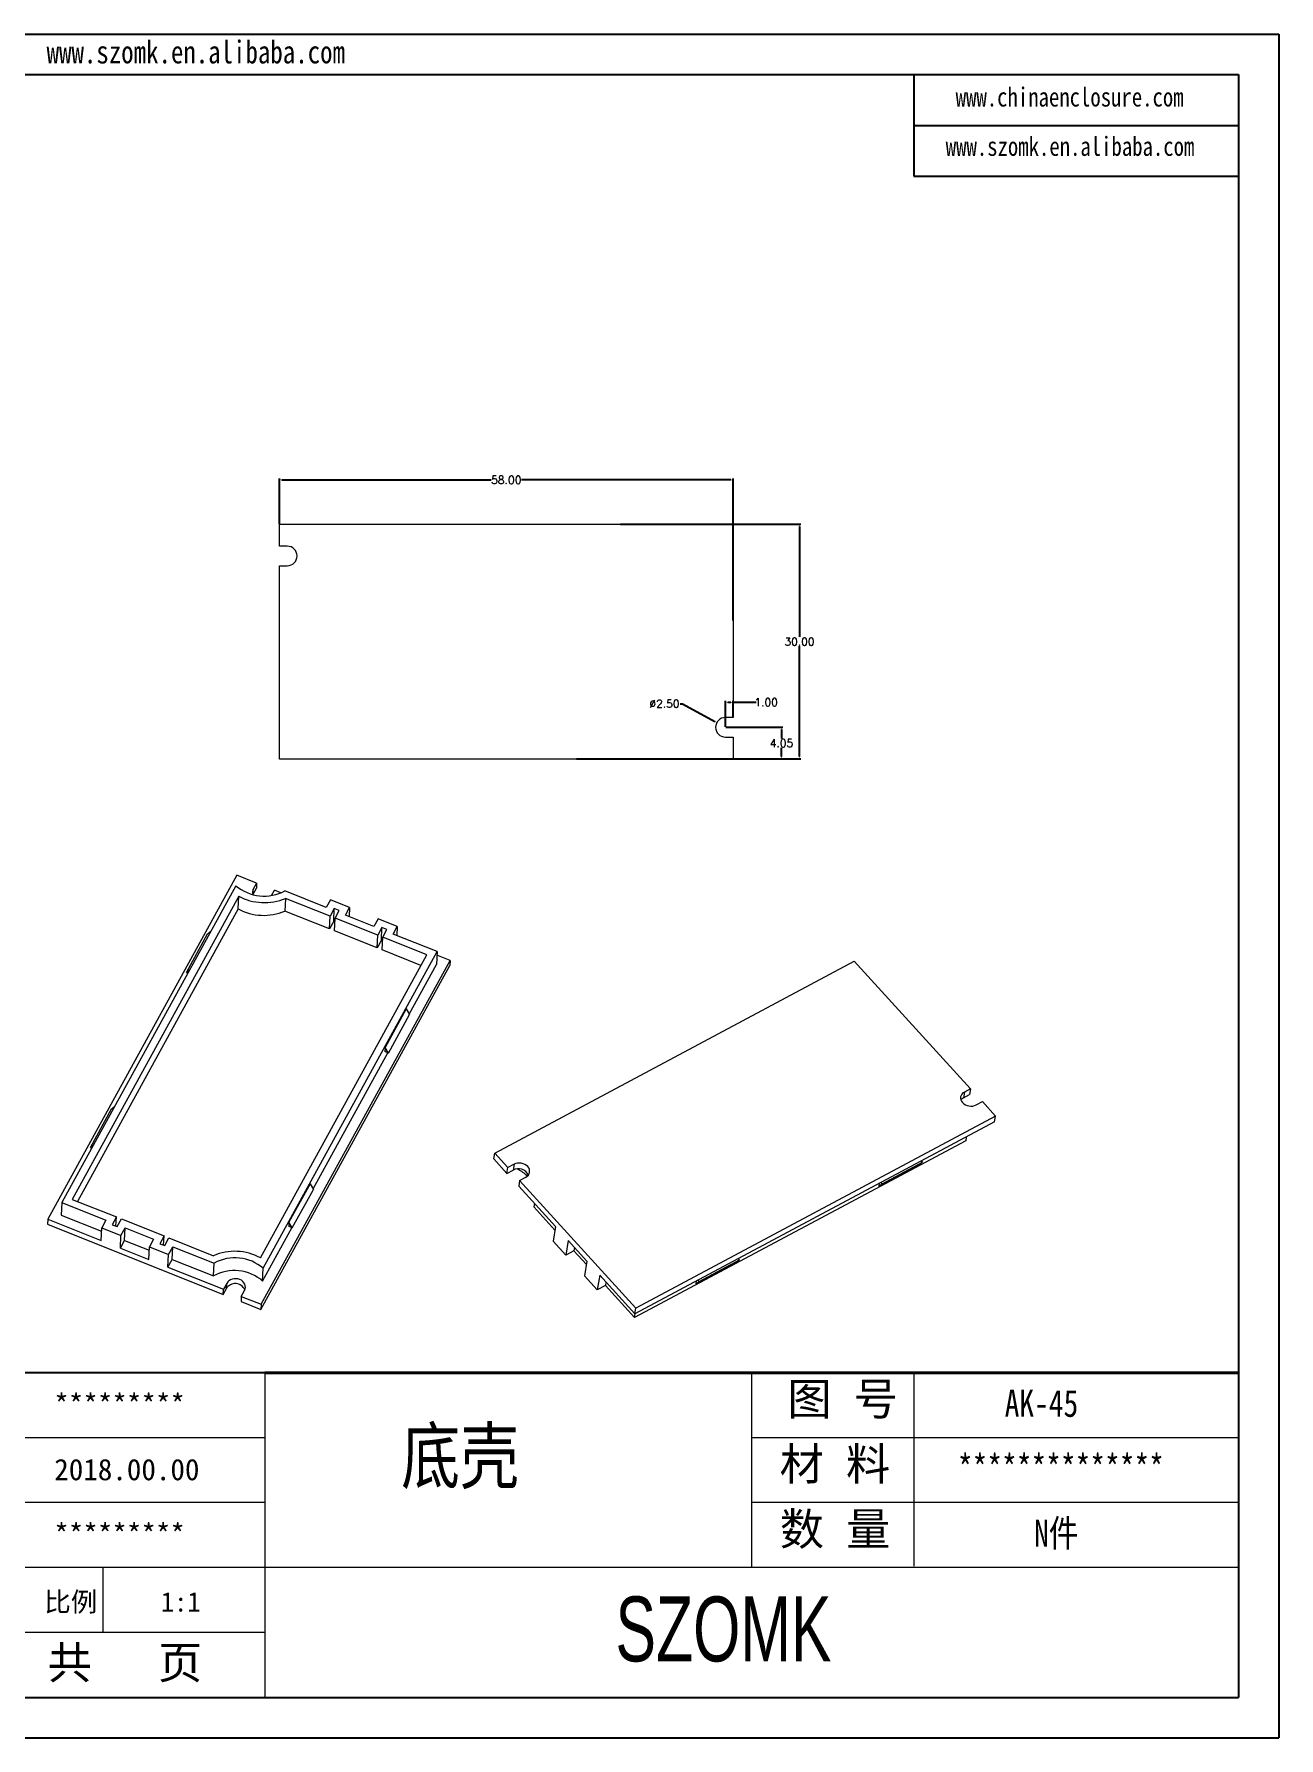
# Model space of a CAD drawing. Header units: inches. Extents: x 1696 to 2418, y 390 to 607.
# Drawn here: x 1844.9 to 2004, y 389.6 to 607.3 of the extents above; entities that cross this region are included whole.
import ezdxf

# ---------------------------------------------------------------- set-up
doc = ezdxf.new("R2010")
doc.units = ezdxf.units.IN
doc.header["$LTSCALE"] = 15
doc.layers.add('文字', color=81, linetype='Continuous')
doc.layers.add('粗实线', color=7, linetype='Continuous', lineweight=30)
doc.layers.add('细实线', color=3, linetype='Continuous', lineweight=9)
doc.styles.get("Standard").update_dxf_attribs({"font": 'txt', "bigfont": 'gbcbig.shx'})
doc.styles.add('宋体', font='', dxfattribs={"width": 0.8, "height": 3.5})
doc.styles.add('长仿宋', font='', dxfattribs={"width": 0.7, "height": 4})
doc.styles.get('宋体').set_extended_font_data('SimSun')
doc.styles.get('长仿宋').set_extended_font_data('SimSun')
doc.dimstyles.new('1.5', dxfattribs={"dimtxt": 1, "dimasz": 0.3, "dimexe": 0.18, "dimexo": 0.0625, "dimgap": 0.09, "dimtad": 0, "dimtih": 1, "dimtoh": 1, "dimzin": 0, "dimdsep": 46, "dimtxsty": 'Standard', "dimcen": 0, "dimadec": 0, "dimazin": 2, "dimtfac": 1, "dimtofl": 0, "dimtmove": 0, "dimatfit": 3, "dimfxl": 1, "dimtolj": 1, "dimtzin": 0, "dimarcsym": 0})

# ---------------------------------------------------------------- blocks, each defined once
blk = doc.blocks.new('*D481')
at = {"color": 0, "lineweight": -2}
for p, q in [((1876.24, 544.77), (1876.24, 550.55)), ((1876.54, 550.37), (1903.32, 550.37)), ((1933.94, 550.37), (1907.17, 550.37)), ((1934.24, 532.42), (1934.24, 550.55))]:
    blk.add_line(p, q, dxfattribs=at)
at = {"color": 0}
for points in [[(1876.54, 550.42), (1876.54, 550.32), (1876.24, 550.37)], [(1933.94, 550.42), (1933.94, 550.32), (1934.24, 550.37)]]:
    blk.add_solid(points, dxfattribs=at)
at = {"layer": 'Defpoints', "color": 0}
for p in [(1934.24, 550.37), (1876.24, 544.71), (1934.24, 532.36)]:
    blk.add_point(p, dxfattribs=at)
at = {"color": 0, "insert": (1905.24, 550.37), "char_height": 1, "attachment_point": 5}
blk.add_mtext('\\A1;58.00', dxfattribs=at)
blk = doc.blocks.new('*D482')
at = {"color": 0, "lineweight": -2}
for p, q in [((1919.82, 544.71), (1942.9, 544.71)), ((1942.72, 544.41), (1942.72, 530.3)), ((1942.72, 515.01), (1942.72, 529.12)), ((1919.82, 514.71), (1942.9, 514.71))]:
    blk.add_line(p, q, dxfattribs=at)
at = {"color": 0}
for points in [[(1942.67, 544.41), (1942.77, 544.41), (1942.72, 544.71)], [(1942.67, 515.01), (1942.77, 515.01), (1942.72, 514.71)]]:
    blk.add_solid(points, dxfattribs=at)
at = {"layer": 'Defpoints', "color": 0}
for p in [(1919.76, 544.71), (1919.76, 514.71), (1942.72, 514.71)]:
    blk.add_point(p, dxfattribs=at)
at = {"color": 0, "insert": (1942.72, 529.71), "char_height": 1, "attachment_point": 5}
blk.add_mtext('\\A1;30.00', dxfattribs=at)
blk = doc.blocks.new('*D483')
at = {"color": 0, "lineweight": -2}
for p, q in [((1933.31, 518.76), (1940.58, 518.76)), ((1940.4, 518.46), (1940.4, 517.32)), ((1940.4, 515.01), (1940.4, 516.14)), ((1914.23, 514.71), (1940.58, 514.71))]:
    blk.add_line(p, q, dxfattribs=at)
at = {"color": 0}
for points in [[(1940.35, 518.46), (1940.45, 518.46), (1940.4, 518.76)], [(1940.35, 515.01), (1940.45, 515.01), (1940.4, 514.71)]]:
    blk.add_solid(points, dxfattribs=at)
at = {"layer": 'Defpoints', "color": 0}
for p in [(1933.24, 518.76), (1940.4, 518.76), (1914.17, 514.71)]:
    blk.add_point(p, dxfattribs=at)
at = {"color": 0, "insert": (1940.4, 516.73), "char_height": 1, "attachment_point": 5}
blk.add_mtext('\\A1;4.05', dxfattribs=at)
blk = doc.blocks.new('*D484')
at = {"color": 0, "lineweight": -2}
for p, q in [((1927.46, 521.77), (1927.76, 521.77)), ((1927.76, 521.77), (1931.89, 519.5))]:
    blk.add_line(p, q, dxfattribs=at)
at = {"color": 0}
blk.add_solid([(1931.91, 519.55), (1931.86, 519.46), (1932.15, 519.36)], dxfattribs=at)
at = {"layer": 'Defpoints', "color": 0}
for p in [(1932.15, 519.36), (1934.34, 518.15)]:
    blk.add_point(p, dxfattribs=at)
at = {"color": 0, "insert": (1925.45, 521.77), "char_height": 1, "attachment_point": 5}
blk.add_mtext('\\A1;∅2.50', dxfattribs=at)
blk = doc.blocks.new('*D485')
at = {"color": 0, "lineweight": -2}
for p, q in [((1933.24, 518.82), (1933.24, 522.14)), ((1933.54, 521.96), (1933.94, 521.96)), ((1934.24, 520.07), (1934.24, 522.14)), ((1934.24, 521.96), (1937.18, 521.96))]:
    blk.add_line(p, q, dxfattribs=at)
at = {"color": 0}
for points in [[(1933.54, 522.01), (1933.54, 521.91), (1933.24, 521.96)], [(1933.94, 522.01), (1933.94, 521.91), (1934.24, 521.96)]]:
    blk.add_solid(points, dxfattribs=at)
at = {"layer": 'Defpoints', "color": 0}
for p in [(1933.24, 521.96), (1933.24, 518.76), (1934.24, 520.01)]:
    blk.add_point(p, dxfattribs=at)
at = {"color": 0, "insert": (1938.44, 521.96), "char_height": 1, "attachment_point": 5}
blk.add_mtext('\\A1;1.00', dxfattribs=at)

msp = doc.modelspace()

# ---------------------------------------------------------------- linework, layer by layer
for p, q in [((1696.057, 607.341), (2003.987, 607.341)), ((2003.987, 607.341), (2003.987, 389.613)), ((1701.241, 602.157), (1998.803, 602.157)), ((1957.331, 602.157), (1957.331, 589.197)), ((1998.803, 602.157), (1998.803, 394.797)), ((1957.331, 595.677), (1998.803, 595.677)), ((1957.331, 589.197), (1998.803, 589.197)), ((1874.387, 436.269), (1812.179, 436.269)), ((1701.241, 394.797), (1998.803, 394.797)), ((1696.057, 389.613), (2003.987, 389.613))]:
    msp.add_line(p, q)
at = {"color": 7, "linetype": 'Continuous', "lineweight": 15}
for p, q in [((1876.244, 541.905), (1876.244, 544.705)), ((1876.244, 544.705), (1934.244, 544.705)), ((1934.244, 544.705), (1934.244, 520.005)), ((1877.244, 541.905), (1876.244, 541.905)), ((1876.244, 514.705), (1876.244, 539.405)), ((1876.244, 539.405), (1877.244, 539.405)), ((1934.244, 520.005), (1933.244, 520.005)), ((1933.244, 517.505), (1934.244, 517.505)), ((1934.244, 517.505), (1934.244, 514.705)), ((1934.244, 514.705), (1876.244, 514.705)), ((1870.778, 499.85), (1846.641, 455.896)), ((1873.323, 498.835), (1870.778, 499.85)), ((1873.323, 498.835), (1872.907, 498.077)), ((1873.323, 498.835), (1873.292, 498.184)), ((1870.665, 498.505), (1848.441, 458.038)), ((1871.041, 497.173), (1849.766, 458.433)), ((1870.963, 495.545), (1871.041, 497.173)), ((1872.852, 497.378), (1872.876, 497.426)), ((1872.876, 497.426), (1873.292, 498.184)), ((1872.876, 497.426), (1872.907, 498.077)), ((1875.235, 497.272), (1875.596, 497.929)), ((1876.422, 497.599), (1875.596, 497.929)), ((1877.008, 496.899), (1876.93, 495.272)), ((1882.222, 495.744), (1876.95, 497.846)), ((1882.715, 494.623), (1877.008, 496.899)), ((1882.763, 496.729), (1882.222, 495.744)), ((1885.217, 495.75), (1882.763, 496.729)), ((1870.963, 495.545), (1850.436, 458.166)), ((1882.637, 492.996), (1876.93, 495.272)), ((1882.637, 492.996), (1882.715, 494.623)), ((1883.256, 495.608), (1882.715, 494.623)), ((1883.178, 493.981), (1883.256, 495.608)), ((1883.892, 495.355), (1883.256, 495.608)), ((1883.273, 492.742), (1883.351, 494.37)), ((1883.351, 494.37), (1883.892, 495.355)), ((1888.805, 492.195), (1883.351, 494.37)), ((1884.676, 494.765), (1885.217, 495.75)), ((1888.312, 493.315), (1884.676, 494.765)), ((1885.217, 495.75), (1885.161, 494.572)), ((1888.853, 494.3), (1888.312, 493.315)), ((1891.307, 493.321), (1888.853, 494.3)), ((1864.353, 487.426), (1867.058, 492.352)), ((1867.058, 492.352), (1867.445, 492.643)), ((1883.178, 493.981), (1882.637, 492.996)), ((1883.33, 493.92), (1883.178, 493.981)), ((1888.727, 490.567), (1883.273, 492.742)), ((1888.727, 490.567), (1888.805, 492.195)), ((1889.346, 493.18), (1888.805, 492.195)), ((1889.268, 491.552), (1889.346, 493.18)), ((1889.982, 492.926), (1889.346, 493.18)), ((1889.441, 491.941), (1889.982, 492.926)), ((1890.766, 492.336), (1891.307, 493.321)), ((1896.401, 490.089), (1890.766, 492.336)), ((1891.307, 493.321), (1891.251, 492.143)), ((1874.178, 449.621), (1896.401, 490.089)), ((1889.268, 491.552), (1888.727, 490.567)), ((1889.419, 491.492), (1889.268, 491.552)), ((1889.363, 490.313), (1889.441, 491.941)), ((1894.329, 488.333), (1889.363, 490.313)), ((1895.076, 489.694), (1889.441, 491.941)), ((1896.401, 490.089), (1896.323, 488.461)), ((1864.74, 487.718), (1864.353, 487.426)), ((1873.808, 450.966), (1895.076, 489.694)), ((1873.877, 444.371), (1898.015, 488.324)), ((1873.908, 445.022), (1898.046, 488.975)), ((1892.837, 482.114), (1896.323, 488.461)), ((1898.046, 488.975), (1896.38, 489.64)), ((1898.046, 488.975), (1898.015, 488.324)), ((1903.753, 464.342), (1949.716, 488.877)), ((1949.716, 488.877), (1964.578, 472.576)), ((1864.353, 487.426), (1864.539, 487.352)), ((1892.442, 482.781), (1889.737, 477.855)), ((1890.166, 477.132), (1892.871, 482.057)), ((1892.442, 482.781), (1892.871, 482.057)), ((1880.56, 459.758), (1890.113, 477.153)), ((1889.737, 477.855), (1889.711, 477.313)), ((1890.166, 477.132), (1889.711, 477.313)), ((1890.166, 477.132), (1889.737, 477.855)), ((1964.578, 472.576), (1963.786, 472.153)), ((1964.578, 472.576), (1964.458, 471.831)), ((1963.786, 472.153), (1963.666, 471.408)), ((1963.666, 471.408), (1964.458, 471.831)), ((1965.29, 470.503), (1966.082, 470.926)), ((1966.082, 470.926), (1967.767, 469.078)), ((1852.076, 465.07), (1854.781, 469.996)), ((1854.781, 469.996), (1855.168, 470.288)), ((1967.648, 468.333), (1921.685, 443.798)), ((1967.767, 469.078), (1921.804, 444.543)), ((1967.648, 468.333), (1967.767, 469.078)), ((1964.026, 466.4), (1963.951, 465.932)), ((1852.463, 465.362), (1852.076, 465.07)), ((1852.076, 465.07), (1852.262, 464.996)), ((1903.633, 463.597), (1903.753, 464.342)), ((1905.438, 462.494), (1903.753, 464.342)), ((1963.951, 465.932), (1921.634, 443.343)), ((1905.318, 461.749), (1903.633, 463.597)), ((1905.318, 461.749), (1905.438, 462.494)), ((1905.318, 461.749), (1906.11, 462.172)), ((1906.23, 462.917), (1905.438, 462.494)), ((1906.23, 462.917), (1906.11, 462.172)), ((1906.74, 462.327), (1906.731, 462.272)), ((1958.028, 462.884), (1952.877, 460.134)), ((1953.277, 460.425), (1958.428, 463.175)), ((1958.428, 463.175), (1958.028, 462.884)), ((1958.428, 463.175), (1958.283, 463.334)), ((1880.165, 460.425), (1877.46, 455.5)), ((1877.889, 454.776), (1880.594, 459.702)), ((1880.165, 460.425), (1880.594, 459.702)), ((1906.942, 460.844), (1906.822, 460.099)), ((1911.516, 454.951), (1906.822, 460.099)), ((1906.942, 460.844), (1907.734, 461.267)), ((1921.804, 444.543), (1906.942, 460.844)), ((1952.877, 460.134), (1952.932, 460.478)), ((1952.877, 460.134), (1953.277, 460.425)), ((1953.277, 460.425), (1953.132, 460.584)), ((1848.441, 458.038), (1848.363, 456.41)), ((1848.441, 458.038), (1854.076, 455.79)), ((1849.766, 458.433), (1855.401, 456.186)), ((1908.827, 457.901), (1908.757, 457.466)), ((1911.446, 454.517), (1908.757, 457.466)), ((1846.641, 455.896), (1846.609, 455.245)), ((1846.609, 455.245), (1869.06, 446.292)), ((1846.641, 455.896), (1853.458, 453.178)), ((1848.363, 456.41), (1853.514, 454.356)), ((1854.076, 455.79), (1853.535, 454.805)), ((1855.401, 456.186), (1854.86, 455.2)), ((1854.86, 455.2), (1855.497, 454.947)), ((1855.345, 455.007), (1855.401, 456.186)), ((1855.497, 454.947), (1856.038, 455.932)), ((1856.038, 455.932), (1861.491, 453.757)), ((1877.46, 455.5), (1877.434, 454.957)), ((1877.889, 454.776), (1877.46, 455.5)), ((1853.458, 453.178), (1853.535, 454.805)), ((1853.535, 454.805), (1855.989, 453.826)), ((1855.912, 452.199), (1855.989, 453.826)), ((1855.912, 452.199), (1856.453, 453.184)), ((1855.989, 453.826), (1856.53, 454.812)), ((1856.453, 453.184), (1856.53, 454.812)), ((1856.453, 453.184), (1859.604, 451.927)), ((1856.53, 454.812), (1860.166, 453.362)), ((1860.166, 453.362), (1859.625, 452.376)), ((1861.491, 453.757), (1860.95, 452.772)), ((1861.435, 452.579), (1861.491, 453.757)), ((1861.586, 452.518), (1862.127, 453.503)), ((1862.127, 453.503), (1867.826, 451.231)), ((1874.1, 447.994), (1877.836, 454.797)), ((1877.889, 454.776), (1877.434, 454.957)), ((1911.516, 454.951), (1911.217, 453.089)), ((1912.841, 451.307), (1911.217, 453.089)), ((1913.14, 453.169), (1912.841, 451.307)), ((1915.547, 450.529), (1913.14, 453.169)), ((1855.912, 452.199), (1859.547, 450.749)), ((1859.547, 450.749), (1859.625, 452.376)), ((1859.625, 452.376), (1862.079, 451.398)), ((1860.95, 452.772), (1861.586, 452.518)), ((1862.001, 449.77), (1862.079, 451.398)), ((1862.001, 449.77), (1862.542, 450.755)), ((1862.079, 451.398), (1862.62, 452.383)), ((1862.542, 450.755), (1862.62, 452.383)), ((1862.542, 450.755), (1867.814, 448.653)), ((1862.62, 452.383), (1867.892, 450.281)), ((1913.871, 451.857), (1912.841, 451.307)), ((1913.941, 452.291), (1913.871, 451.857)), ((1915.477, 450.095), (1913.871, 451.857)), ((1935.05, 450.695), (1934.905, 450.855)), ((1862.001, 449.77), (1869.091, 446.943)), ((1867.814, 448.653), (1867.892, 450.281)), ((1874.1, 447.994), (1874.178, 449.621)), ((1915.547, 450.529), (1915.248, 448.667)), ((1916.873, 446.885), (1915.248, 448.667)), ((1917.172, 448.747), (1916.873, 446.885)), ((1921.685, 443.798), (1917.172, 448.747)), ((1934.65, 450.405), (1929.499, 447.655)), ((1929.899, 447.946), (1935.05, 450.695)), ((1935.05, 450.695), (1934.65, 450.405)), ((1869.06, 446.292), (1869.476, 447.05)), ((1869.06, 446.292), (1869.091, 446.943)), ((1869.507, 447.701), (1869.091, 446.943)), ((1869.476, 447.05), (1869.507, 447.701)), ((1871.363, 446.037), (1871.779, 446.795)), ((1917.903, 447.435), (1916.873, 446.885)), ((1917.973, 447.869), (1917.903, 447.435)), ((1921.634, 443.343), (1917.903, 447.435)), ((1929.499, 447.655), (1929.554, 447.998)), ((1929.499, 447.655), (1929.899, 447.946)), ((1929.899, 447.946), (1929.754, 448.105)), ((1871.363, 446.037), (1871.332, 445.386)), ((1871.332, 445.386), (1873.877, 444.371)), ((1871.363, 446.037), (1873.908, 445.022)), ((1873.908, 445.022), (1873.877, 444.371)), ((1921.685, 443.798), (1921.804, 444.543)), ((1921.634, 443.343), (1921.709, 443.81))]:
    msp.add_line(p, q, dxfattribs=at)
at = {"color": 7, "linetype": 'Continuous', "lineweight": 15, "flags": 128}
for points in [[(1963.786, 472.153), (1963.607, 472.034), (1963.464, 471.888), (1963.362, 471.72), (1963.305, 471.537), (1963.296, 471.347), (1963.335, 471.155), (1963.419, 470.97), (1963.547, 470.799), (1963.713, 470.648), (1963.91, 470.524), (1964.132, 470.43), (1964.369, 470.371), (1964.613, 470.348), (1964.854, 470.363), (1965.082, 470.416), (1965.29, 470.503)], [(1907.734, 461.267), (1907.913, 461.386), (1908.056, 461.532), (1908.158, 461.7), (1908.214, 461.883), (1908.224, 462.073), (1908.185, 462.265), (1908.1, 462.45), (1907.973, 462.621), (1907.807, 462.772), (1907.61, 462.896), (1907.388, 462.99), (1907.151, 463.049), (1906.907, 463.072), (1906.666, 463.057), (1906.438, 463.004), (1906.23, 462.917)], [(1871.779, 446.795), (1871.859, 446.988), (1871.892, 447.192), (1871.877, 447.397), (1871.814, 447.597), (1871.707, 447.784), (1871.559, 447.949), (1871.375, 448.088), (1871.163, 448.195), (1870.932, 448.265), (1870.689, 448.296), (1870.445, 448.287), (1870.208, 448.238), (1869.988, 448.151), (1869.793, 448.029), (1869.63, 447.877), (1869.507, 447.701)]]:
    msp.add_lwpolyline(points, dxfattribs=at)
at = {"color": 7, "linetype": 'Continuous', "lineweight": 15}
for centre, radius, start, end in [((1877.244, 540.655), 1.25, 270, 90), ((1933.244, 518.755), 1.25, 90, 270), ((1874.299, 502.865), 5.676, 230.18225, 297.8435), ((1874.312, 503.307), 6.952, 241.93027, 292.82013), ((1873.689, 497.641), 0.895, 150.85709, 196.75327), ((1874.234, 501.679), 6.952, 241.93027, 292.82013), ((1964.114, 470.536), 0.981, 117.21533, 142.10967), ((1906.782, 460.925), 1.416, 25.59097, 118.31936), ((1904.343, 457.71), 5.15, 45.80961, 62.36725), ((1870.546, 444.962), 6.833, 61.4812, 113.45751), ((1870.558, 445.406), 5.556, 49.34783, 118.67792), ((1870.48, 443.779), 5.556, 49.34783, 118.67792), ((1870.596, 446.338), 1.327, 23.40822, 147.5756)]:
    msp.add_arc(centre, radius, start, end, dxfattribs=at)
at = {"layer": '粗实线', "color": 7, "lineweight": 40}
msp.add_line((1998.803, 436.269), (1874.387, 436.269), dxfattribs=at)
at = {"layer": '细实线', "color": 7}
for p, q in [((1874.387, 436.269), (1874.387, 394.797)), ((1936.595, 436.269), (1936.595, 411.386)), ((1957.331, 436.269), (1957.331, 411.56)), ((1874.387, 427.975), (1812.179, 427.975)), ((1998.803, 427.975), (1936.595, 427.975)), ((1874.387, 419.68), (1812.179, 419.68)), ((1998.803, 419.68), (1936.595, 419.68)), ((1998.803, 411.386), (1812.179, 411.386)), ((1853.651, 411.386), (1853.651, 403.092)), ((1874.387, 403.092), (1812.179, 403.092))]:
    msp.add_line(p, q, dxfattribs=at)

# ---------------------------------------------------------------- texts
at = {"char_height": 2.72775, "width": 1550.31963, "attachment_point": 1}
for s, insert in [('{\\fSimHei|b0|i0|c134|p49;*********}', (1847.465, 433.564)), ('{\\fSimHei|b0|i0|c134|p49;2018.00.00}', (1847.465, 425.27)), ('{\\fSimHei|b0|i0|c134|p49;*********}', (1847.465, 416.976))]:
    msp.add_mtext(s, dxfattribs=dict(at, insert=insert))
at = {"layer": '文字', "color": 0, "attachment_point": 1, "style": '宋体'}
for s, insert, char_height, width in [('www.szomk.en.alibaba.com', (1846.487, 606.512), 2.91963, 51.29508), ('www.chinaenclosure.com', (1962.674, 600.516), 2.43302, 42.7459), ('www.szomk.en.alibaba.com', (1961.402, 594.215), 2.43302, 42.7459), ('{\\H1.111x;AK-45}', (1968.936, 434.102), 3.1104, 35.95972), ('底壳', (1891.795, 429.109), 6.912, 88.36743), ('{\\H1.111x;**************}', (1962.953, 425.808), 3.1104, 35.95972), ('{\\H1.111x;N件}', (1972.699, 417.514), 3.1104, 35.95972)]:
    msp.add_mtext(s, dxfattribs=dict(at, insert=insert, char_height=char_height, width=width))
at = {"layer": '粗实线', "insert": (1919.194, 407.686), "char_height": 8.2944, "width": 93.01349, "attachment_point": 1, "style": '长仿宋'}
msp.add_mtext('{\\fSTXinwei|b0|i0|c134|p2;SZOMK}', dxfattribs=at)
at = {"layer": '细实线', "color": 7, "attachment_point": 1}
for s, insert, char_height, width in [('{\\fSimSun|b0|i0|c134|p54;图 号}', (1941.155, 435.01), 4.1472, 20.736), ('{\\fSimSun|b0|i0|c134|p54;材 料   }', (1940.172, 426.716), 4.1472, 20.736), ('{\\fSimSun|b0|i0|c134|p54;数 量}', (1940.192, 418.38), 4.1472, 18.73757), ('{\\fSimSun|b0|i0|c134|p54;比例}', (1846.186, 408.245), 2.48832, 10.92295), ('{\\fSimSun|b0|i0|c134|p54;1:1}', (1861.09, 408.245), 2.48832, 10.92295), ('{\\fSimSun|b0|i0|c134|p54; 共   页}', (1843.791, 401.314), 4.1472, 31.104)]:
    msp.add_mtext(s, dxfattribs=dict(at, insert=insert, char_height=char_height, width=width))

# ---------------------------------------------------------------- dimensions: what is measured, and where the dimension line sits
for base, p1, p2, picture, middle in [((1934.244, 550.367), (1876.244, 544.705), (1934.244, 532.355), '*D481', (1905.244, 550.367)), ((1933.244, 521.959), (1934.244, 520.005), (1933.244, 518.755), '*D485', (1938.436, 521.959))]:
    dim = msp.add_linear_dim(base=base, p1=p1, p2=p2, dimstyle='1.5')
    dim.commit()
    dim.dimension.update_dxf_attribs({"geometry": picture, "text_midpoint": middle, "dimtype": 160})
dim = msp.add_linear_dim(base=(1942.719, 514.705), p1=(1919.76, 544.705), p2=(1919.76, 514.705), angle=90, dimstyle='1.5')
dim.commit()
dim.dimension.update_dxf_attribs({"geometry": '*D482', "text_midpoint": (1942.719, 529.705), "dimtype": 160})
dim = msp.add_diameter_dim_2p(p1=(1934.339, 518.153), p2=(1932.148, 519.357), dimstyle='1.5')
dim.commit()
dim.dimension.update_dxf_attribs({"geometry": '*D484', "text_midpoint": (1925.455, 521.768), "dimtype": 163})
dim = msp.add_linear_dim(base=(1940.402, 518.755), p1=(1914.172, 514.705), p2=(1933.244, 518.755), angle=90, dimstyle='1.5')
dim.commit()
dim.dimension.update_dxf_attribs({"geometry": '*D483', "text_midpoint": (1940.402, 516.73)})

doc.saveas('drawing.dxf')
